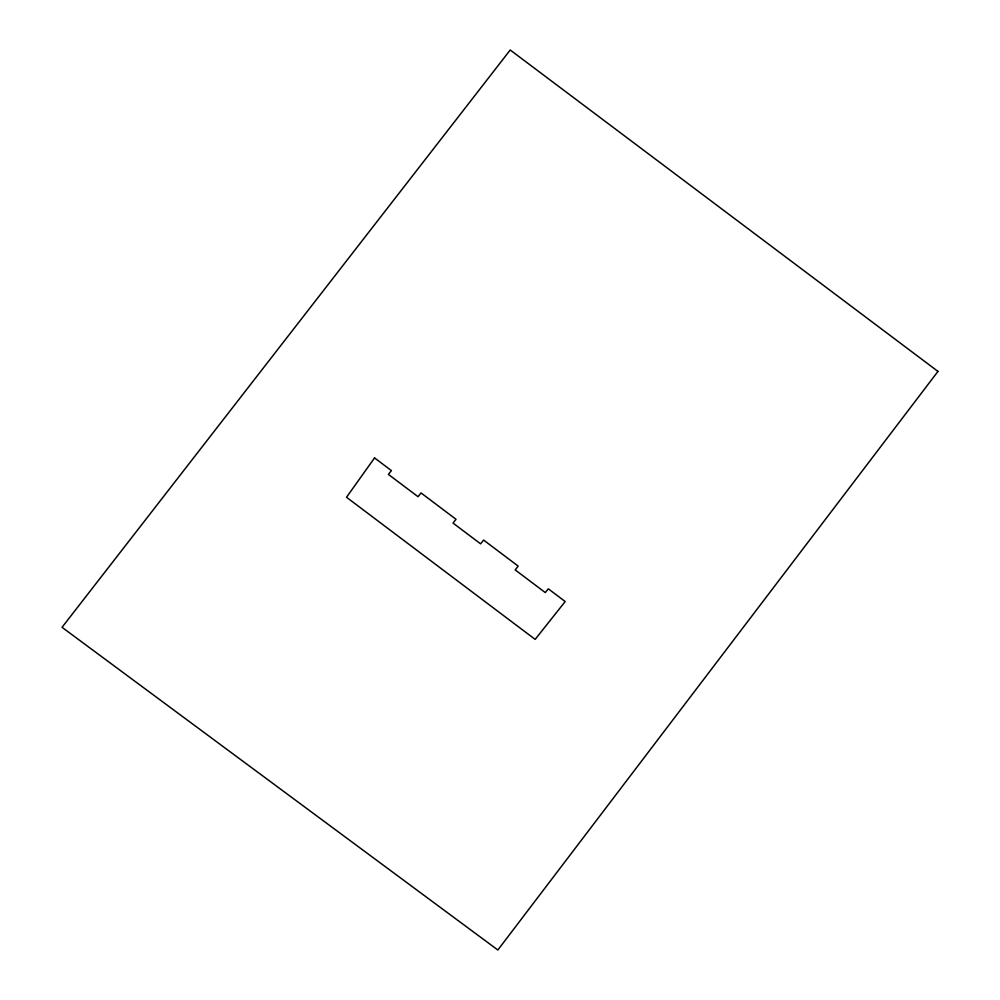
<?xml version="1.0" encoding="UTF-8"?>
<svg xmlns="http://www.w3.org/2000/svg" width="1000" height="1000" viewBox="0 0 1000 1000"><rect width="100%" height="100%" fill="white"/><g stroke="black" fill="none" stroke-linecap="round" stroke-linejoin="round"><path stroke-width="1.5" d="M374.55 457.912L346.512 497.262L535.163 639.388L565.188 601.538L548.3 588.812L545.312 592.587L515.175 569.9L518.175 566.112L483.612 540.075L480.613 543.85L453.025 523.075L456.025 519.3L421.025 492.925L418.025 496.7L388.413 474.4L391.413 470.613L374.55 457.912M937.962 371.4L497.85 950L62.038 627.312L510.225 50L937.962 371.4"/></g></svg>
